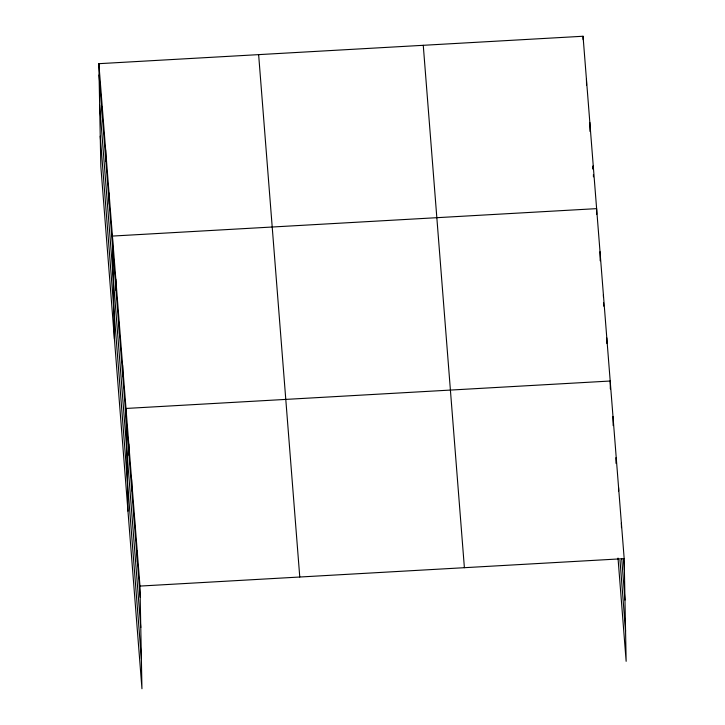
<?xml version="1.0" encoding="UTF-8"?>
<svg xmlns="http://www.w3.org/2000/svg" width="725" height="725" viewBox="0 0 725 725"><rect width="100%" height="100%" fill="white"/><g stroke="black" fill="none" stroke-linecap="round" stroke-linejoin="round"><path stroke-width="1.09" d="M98.854 63.682L139.979 586.072L141.955 688.75L100.82 166.36L98.854 63.682L583.045 36.25L624.18 558.64L626.146 661.318L618.017 558.078M139.979 586.072L624.18 558.64M592.66 166.886L592.832 169.097M623.518 558.83L624.397 569.932M621.742 559.011L624.977 600.092M619.975 560.117L625.575 631.158M423.264 45.303L464.39 567.693M258.635 54.629L299.769 577.018M99.071 74.974L140.197 597.364M99.642 105.134L140.777 627.524M100.24 136.2L141.375 658.59M621.379 523.115L621.47 527.637M618.588 487.599L618.652 490.979M615.897 457.72L616.005 463.366M612.987 416.549L613.169 425.584M610.35 388.926L610.196 381.024L125.996 408.456L127.962 511.134M606.798 337.932L606.907 343.577M603.408 294.83L603.454 297.087M603.562 302.733L603.626 306.122M600.019 251.738L600.191 260.764M596.729 214.283L596.621 208.637L112.42 236.069L114.396 338.747M593.231 165.545L593.295 168.925M593.403 174.571L593.449 176.828M589.833 122.443L590.005 131.479M586.443 79.351L586.552 84.988M583.045 36.25L583.118 39.639M137.179 550.547L137.397 561.839M134.388 515.031L134.605 526.314M131.587 479.506L131.805 490.798M128.796 443.981L129.005 455.273M122.607 365.364L122.815 376.656M119.208 322.263L119.426 333.554M115.819 279.17L116.036 290.453M109.031 192.977L109.248 204.26M105.633 149.876L105.85 161.167M102.243 106.783L102.461 118.066"/></g></svg>
